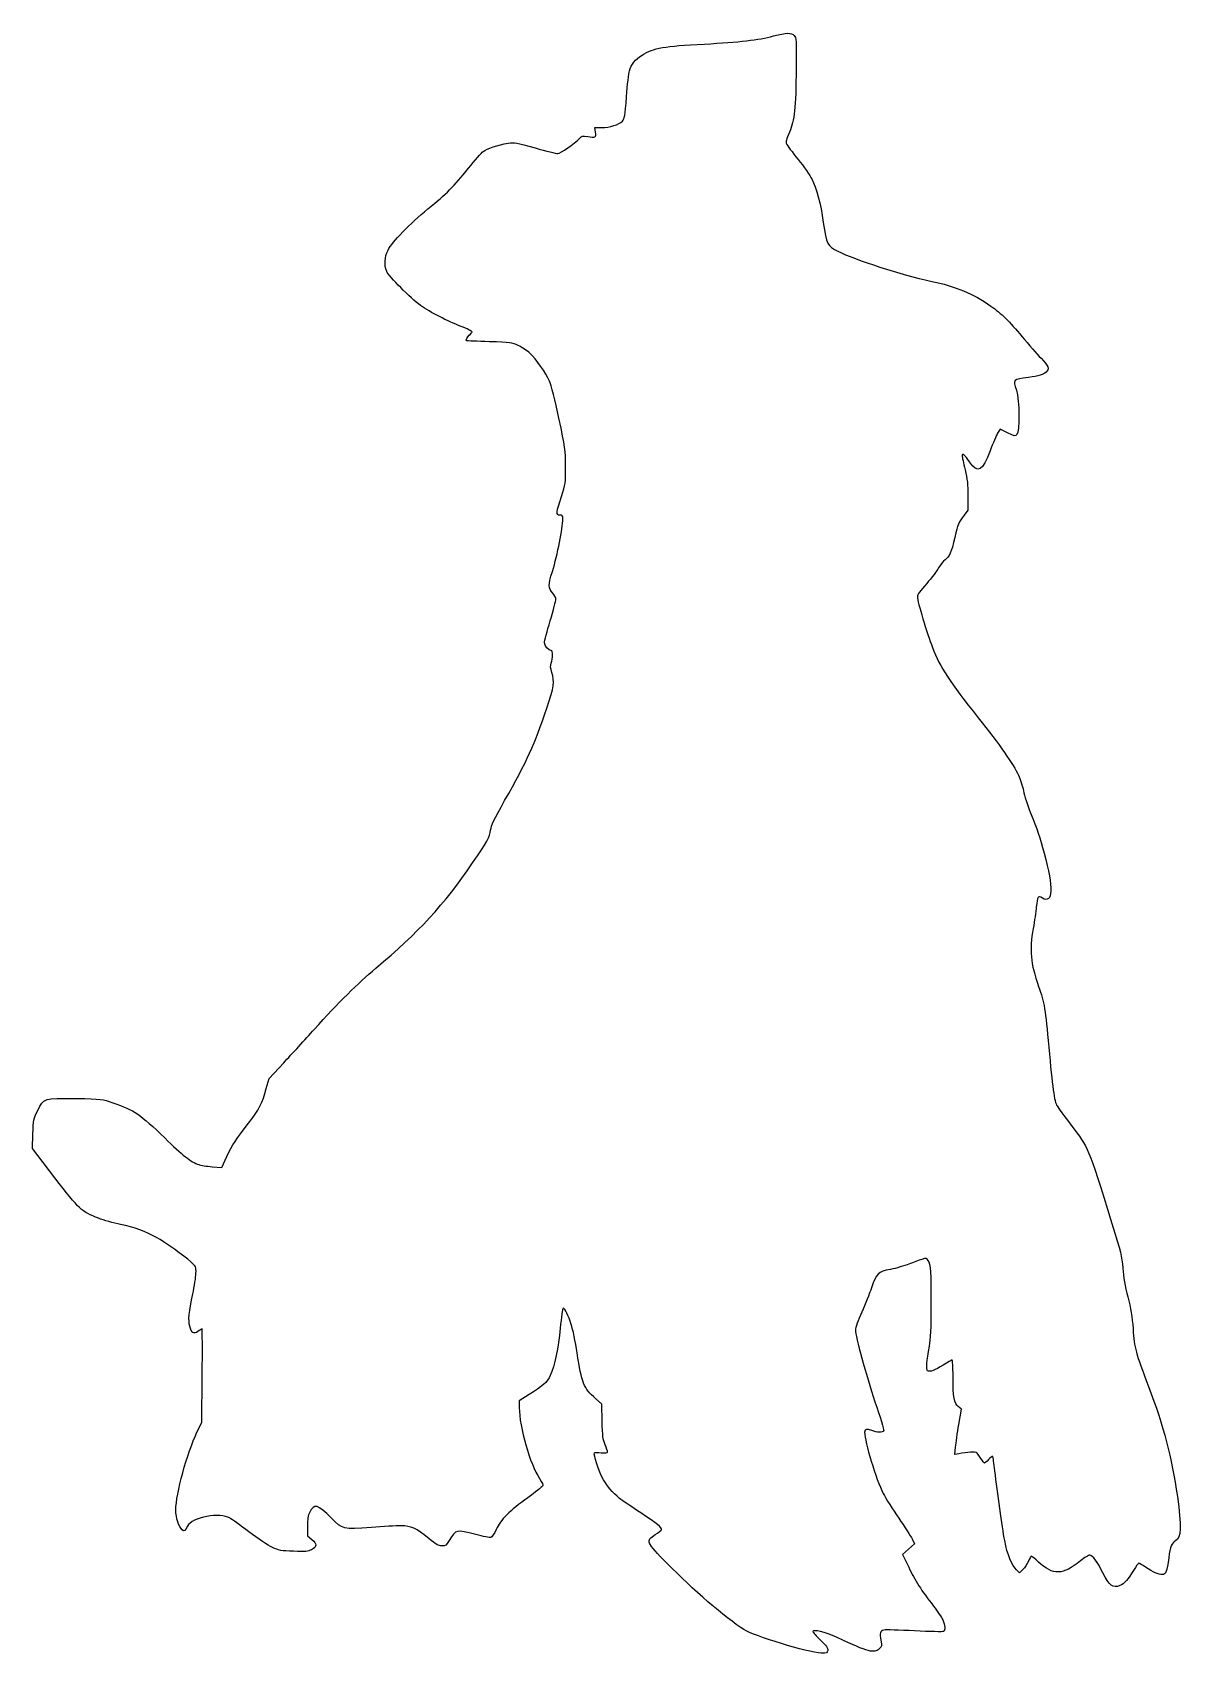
# Model space of a CAD drawing. Header units: centimetres. Extents: x -17.6 to 17.7, y -24.9 to 24.9.
import ezdxf

# ---------------------------------------------------------------- set-up
doc = ezdxf.new("R2010")
doc.units = ezdxf.units.CM
doc.header["$MEASUREMENT"] = 0
doc.layers.add('Layer 1', color=7, linetype='Continuous')

msp = doc.modelspace()

# ---------------------------------------------------------------- linework, layer by layer
at = {"layer": 'Layer 1'}
msp.add_open_spline([(5.13292, 24.81792), (4.67078, 24.69445), (4.09223, 24.62742), (3.01625, 24.57098), (3.01625, 24.57098), (1.75683, 24.50395), (1.46756, 24.45456), (1.09361, 24.22879), (1.09361, 24.22879), (0.889, 24.10532), (0.76553, 23.9501), (0.70555, 23.74548), (0.70555, 23.74548), (0.68438, 23.67492), (0.64558, 23.31862), (0.61736, 22.95173), (0.61736, 22.95173), (0.57503, 22.35201), (0.56092, 22.27792), (0.49036, 22.20384), (0.49036, 22.20384), (0.38805, 22.09448), (0.09878, 22.00276), (-0.14817, 22.00276), (-0.14817, 22.00276), (-0.14817, 22.00276), (-0.35278, 22.00276), (-0.35278, 22.00276), (-0.35278, 22.00276), (-0.35278, 22.00276), (-0.33161, 21.86518), (-0.33161, 21.86518), (-0.33161, 21.86518), (-0.30339, 21.7029), (-0.33867, 21.68174), (-0.57503, 21.7276), (-0.57503, 21.7276), (-0.73025, 21.75582), (-0.75495, 21.74877), (-0.82197, 21.67821), (-0.82197, 21.67821), (-0.98072, 21.5124), (-1.42169, 21.20196), (-1.49578, 21.20196), (-1.49578, 21.20196), (-1.53811, 21.20196), (-1.85209, 21.27957), (-2.19075, 21.37835), (-2.19075, 21.37835), (-2.77636, 21.54416), (-2.81869, 21.55121), (-3.02331, 21.51946), (-3.02331, 21.51946), (-3.33375, 21.47007), (-3.67948, 21.35718), (-3.78884, 21.26899), (-3.78884, 21.26899), (-3.84176, 21.22666), (-4.04637, 20.99382), (-4.2404, 20.75041), (-4.2404, 20.75041), (-4.69548, 20.18597), (-4.91773, 19.96724), (-5.48571, 19.5051), (-5.48571, 19.5051), (-6.05015, 19.04649), (-6.58638, 18.49263), (-6.71338, 18.2351), (-6.71338, 18.2351), (-6.82274, 18.01991), (-6.83685, 17.77649), (-6.75571, 17.58246), (-6.75571, 17.58246), (-6.69221, 17.43077), (-6.0184, 16.75343), (-5.71502, 16.53824), (-5.71502, 16.53824), (-5.4081, 16.31952), (-4.89305, 16.05141), (-4.46971, 15.89266), (-4.46971, 15.89266), (-4.28274, 15.8221), (-4.12752, 15.74449), (-4.12752, 15.72685), (-4.12752, 15.72685), (-4.12752, 15.70568), (-4.16633, 15.65982), (-4.21571, 15.62102), (-4.21571, 15.62102), (-4.28627, 15.56458), (-4.33213, 15.4658), (-4.29332, 15.44816), (-4.29332, 15.44816), (-4.28979, 15.44463), (-3.97582, 15.43405), (-3.59835, 15.41994), (-3.59835, 15.41994), (-2.95629, 15.39877), (-2.89632, 15.39172), (-2.70935, 15.30352), (-2.70935, 15.30352), (-2.59999, 15.25413), (-2.43771, 15.14477), (-2.35304, 15.06716), (-2.35304, 15.06716), (-2.16254, 14.89077), (-1.86268, 14.46744), (-1.74626, 14.20991), (-1.74626, 14.20991), (-1.7004, 14.1076), (-1.56987, 13.59608), (-1.46051, 13.07044), (-1.46051, 13.07044), (-1.26648, 12.16027), (-1.2559, 12.09325), (-1.2559, 11.58877), (-1.2559, 11.58877), (-1.25237, 11.06666), (-1.2559, 11.05255), (-1.3829, 10.66449), (-1.3829, 10.66449), (-1.54518, 10.18118), (-1.55223, 10.08946), (-1.42876, 10.08946), (-1.42876, 10.08946), (-1.35115, 10.08946), (-1.34057, 10.07535), (-1.34057, 9.97657), (-1.34057, 9.97657), (-1.34057, 9.68376), (-1.49932, 8.87943), (-1.6616, 8.35732), (-1.6616, 8.35732), (-1.79213, 7.93046), (-1.79213, 7.85285), (-1.65807, 7.70115), (-1.65807, 7.70115), (-1.5981, 7.63765), (-1.55224, 7.54946), (-1.55224, 7.50712), (-1.55224, 7.50712), (-1.55224, 7.46831), (-1.62985, 7.16845), (-1.72863, 6.8439), (-1.72863, 6.8439), (-1.82388, 6.51934), (-1.90502, 6.21596), (-1.90502, 6.16657), (-1.90502, 6.16657), (-1.90502, 6.07838), (-1.77449, 5.92668), (-1.70041, 5.92668), (-1.70041, 5.92668), (-1.64749, 5.92668), (-1.64397, 5.69385), (-1.69688, 5.54568), (-1.69688, 5.54568), (-1.7251, 5.46454), (-1.72157, 5.39751), (-1.67924, 5.25287), (-1.67924, 5.25287), (-1.59105, 4.96006), (-1.60868, 4.83306), (-1.83446, 4.15926), (-1.83446, 4.15926), (-2.2084, 3.03743), (-2.43418, 2.54001), (-3.12915, 1.31587), (-3.12915, 1.31587), (-3.45018, 0.7479), (-3.53837, 0.56093), (-3.55954, 0.41276), (-3.55954, 0.41276), (-3.58776, 0.19404), (-3.66537, 0.05293), (-4.1134, -0.59971), (-4.1134, -0.59971), (-4.99534, -1.89088), (-5.77498, -2.73754), (-7.09084, -3.83468), (-7.09084, -3.83468), (-7.65176, -4.30387), (-8.23031, -4.8789), (-8.98173, -5.71499), (-8.98173, -5.71499), (-9.24984, -6.01485), (-9.67317, -6.47699), (-9.92012, -6.74157), (-9.92012, -6.74157), (-9.92012, -6.74157), (-10.36815, -7.22135), (-10.36815, -7.22135), (-10.36815, -7.22135), (-10.36815, -7.22135), (-10.45634, -7.53532), (-10.45634, -7.53532), (-10.45634, -7.53532), (-10.56923, -7.96571), (-10.68565, -8.18796), (-11.00667, -8.60071), (-11.00667, -8.60071), (-11.39825, -9.10518), (-11.48998, -9.24629), (-11.66636, -9.62024), (-11.66636, -9.62024), (-11.66636, -9.62024), (-11.82158, -9.95891), (-11.82158, -9.95891), (-11.82158, -9.95891), (-11.82158, -9.95891), (-12.12144, -9.93422), (-12.12144, -9.93422), (-12.12144, -9.93422), (-12.28372, -9.92011), (-12.47069, -9.89189), (-12.53419, -9.87072), (-12.53419, -9.87072), (-12.76702, -9.78958), (-13.04572, -9.57439), (-13.57841, -9.05228), (-13.57841, -9.05228), (-14.33335, -8.3185), (-14.50622, -8.20209), (-15.16944, -7.96925), (-15.16944, -7.96925), (-15.50458, -7.85283), (-15.50458, -7.85283), (-16.30186, -7.83872), (-16.30186, -7.83872), (-17.30022, -7.82108), (-17.29669, -7.82108), (-17.48367, -8.20561), (-17.48367, -8.20561), (-17.61773, -8.47372), (-17.62125, -8.49136), (-17.63184, -8.93233), (-17.63184, -8.93233), (-17.63184, -8.93233), (-17.64595, -9.38036), (-17.64595, -9.38036), (-17.64595, -9.38036), (-17.64595, -9.38036), (-16.95451, -10.27994), (-16.95451, -10.27994), (-16.95451, -10.27994), (-16.19604, -11.26419), (-16.14312, -11.31005), (-15.61395, -11.52172), (-15.61395, -11.52172), (-15.45873, -11.58169), (-15.15181, -11.66989), (-14.94014, -11.71222), (-14.94014, -11.71222), (-14.52386, -11.79689), (-14.14286, -11.93447), (-13.82889, -12.11086), (-13.82889, -12.11086), (-13.56783, -12.2555), (-12.98222, -12.6753), (-12.77761, -12.85875), (-12.77761, -12.85875), (-12.61533, -13.00692), (-12.6118, -13.01397), (-12.61886, -13.21506), (-12.61886, -13.21506), (-12.62239, -13.33148), (-12.66472, -13.6137), (-12.71411, -13.84653), (-12.71411, -13.84653), (-12.83405, -14.40039), (-12.85875, -14.65792), (-12.80936, -14.83784), (-12.80936, -14.83784), (-12.75292, -15.05303), (-12.68589, -15.09184), (-12.55889, -15.00012), (-12.55889, -15.00012), (-12.50245, -14.95779), (-12.446, -14.92251), (-12.43189, -14.92251), (-12.43189, -14.92251), (-12.42131, -14.92251), (-12.41778, -15.56809), (-12.42483, -16.35832), (-12.42483, -16.35832), (-12.42483, -16.35832), (-12.44247, -17.79765), (-12.44247, -17.79765), (-12.44247, -17.79765), (-12.44247, -17.79765), (-12.58711, -18.09751), (-12.58711, -18.09751), (-12.58711, -18.09751), (-12.8905, -18.72898), (-13.23622, -20.00251), (-13.23622, -20.47876), (-13.23622, -20.47876), (-13.23622, -20.73982), (-13.15155, -20.99734), (-13.03866, -21.09259), (-13.03866, -21.09259), (-12.97163, -21.14903), (-12.96105, -21.14198), (-12.88344, -20.98323), (-12.88344, -20.98323), (-12.74586, -20.71159), (-11.87097, -20.54579), (-11.57111, -20.73629), (-11.57111, -20.73629), (-11.52172, -20.76451), (-11.26067, -20.95854), (-10.98903, -21.15962), (-10.98903, -21.15962), (-10.71739, -21.36423), (-10.39284, -21.57943), (-10.26936, -21.63587), (-10.26936, -21.63587), (-10.06828, -21.73112), (-10.00125, -21.74523), (-9.61672, -21.75581), (-9.61672, -21.75581), (-9.25336, -21.76992), (-9.17222, -21.76287), (-9.06639, -21.70642), (-9.06639, -21.70642), (-8.89353, -21.6147), (-8.89, -21.53003), (-9.05228, -21.38892), (-9.05228, -21.38892), (-9.05228, -21.38892), (-9.18986, -21.27603), (-9.18986, -21.27603), (-9.18986, -21.27603), (-9.18986, -21.27603), (-9.18986, -20.98322), (-9.18986, -20.98322), (-9.18986, -20.98322), (-9.18986, -20.77155), (-9.17222, -20.65514), (-9.12283, -20.55636), (-9.12283, -20.55636), (-8.98525, -20.27767), (-8.87941, -20.30589), (-8.45255, -20.7398), (-8.45255, -20.7398), (-8.10683, -21.08552), (-8.11388, -21.08552), (-7.22488, -21.02202), (-7.22488, -21.02202), (-6.86857, -20.9938), (-6.45935, -20.97263), (-6.31471, -20.97263), (-6.31471, -20.97263), (-5.99368, -20.97616), (-5.86315, -21.03613), (-5.46099, -21.36421), (-5.46099, -21.36421), (-5.23874, -21.54413), (-5.16113, -21.58999), (-5.05882, -21.58999), (-5.05882, -21.58999), (-4.95299, -21.58999), (-4.92476, -21.57235), (-4.83657, -21.42418), (-4.83657, -21.42418), (-4.6249, -21.07846), (-4.61785, -21.07846), (-4.01813, -21.24074), (-4.01813, -21.24074), (-3.79235, -21.30424), (-3.58069, -21.34305), (-3.54894, -21.33246), (-3.54894, -21.33246), (-3.52072, -21.32188), (-3.44663, -21.20899), (-3.39019, -21.08199), (-3.39019, -21.08199), (-3.25613, -20.78918), (-2.97038, -20.49991), (-2.42005, -20.10832), (-2.42005, -20.10832), (-2.18722, -19.94251), (-1.98613, -19.78376), (-1.96497, -19.75554), (-1.96497, -19.75554), (-1.9438, -19.71673), (-1.9685, -19.65323), (-2.05669, -19.51918), (-2.05669, -19.51918), (-2.34597, -19.08879), (-2.68111, -17.92462), (-2.68111, -17.33901), (-2.68111, -17.33901), (-2.68111, -17.33901), (-2.68111, -17.12734), (-2.68111, -17.12734), (-2.68111, -17.12734), (-2.68111, -17.12734), (-2.37067, -16.93684), (-2.37067, -16.93684), (-2.37067, -16.93684), (-1.9932, -16.71106), (-1.80975, -16.54526), (-1.72509, -16.35476), (-1.72509, -16.35476), (-1.59809, -16.05843), (-1.47815, -15.49751), (-1.4217, -14.89426), (-1.4217, -14.89426), (-1.38642, -14.56265), (-1.34762, -14.28748), (-1.33351, -14.28748), (-1.33351, -14.28748), (-1.28059, -14.28748), (-1.16418, -14.51326), (-1.07951, -14.78137), (-1.07951, -14.78137), (-1.03365, -14.92954), (-0.95251, -15.32112), (-0.89959, -15.65626), (-0.89959, -15.65626), (-0.75848, -16.58759), (-0.69498, -16.74282), (-0.33867, -17.06032), (-0.33867, -17.06032), (-0.33867, -17.06032), (-0.14464, -17.23671), (-0.14464, -17.23671), (-0.14464, -17.23671), (-0.14464, -17.23671), (-0.13053, -17.76235), (-0.13053, -17.76235), (-0.13053, -17.76235), (-0.11995, -18.20685), (-0.10584, -18.31974), (-0.04234, -18.47849), (-0.04234, -18.47849), (-0.00001, -18.5808), (0.03527, -18.6831), (0.03527, -18.70427), (0.03527, -18.70427), (0.03527, -18.72896), (-0.03176, -18.73602), (-0.15876, -18.72544), (-0.15876, -18.72544), (-0.26812, -18.71486), (-0.36337, -18.71838), (-0.37043, -18.7325), (-0.37043, -18.7325), (-0.39865, -18.77836), (-0.24696, -19.26167), (-0.14112, -19.46628), (-0.14112, -19.46628), (-0.01765, -19.71322), (0.19755, -19.97075), (0.40216, -20.1295), (0.40216, -20.1295), (0.48683, -20.193), (0.78316, -20.39408), (1.06185, -20.57753), (1.06185, -20.57753), (1.56985, -20.90914), (1.71096, -21.02556), (1.68979, -21.09259), (1.68979, -21.09259), (1.68273, -21.11023), (1.59807, -21.17726), (1.49929, -21.24428), (1.49929, -21.24428), (1.20296, -21.44184), (1.21001, -21.45595), (1.87676, -22.14034), (1.87676, -22.14034), (2.62465, -22.90587), (3.66887, -23.80545), (4.2192, -24.15823), (4.2192, -24.15823), (4.54376, -24.36284), (6.19476, -24.86731), (6.59692, -24.88142), (6.59692, -24.88142), (6.78036, -24.88848), (6.79095, -24.88495), (6.80153, -24.80028), (6.80153, -24.80028), (6.80859, -24.73325), (6.7592, -24.6627), (6.57928, -24.48278), (6.57928, -24.48278), (6.45228, -24.35931), (6.34997, -24.24289), (6.34997, -24.22525), (6.34997, -24.22525), (6.34997, -24.14411), (6.71686, -24.23583), (7.09433, -24.40869), (7.09433, -24.40869), (8.07858, -24.86377), (8.21264, -24.89905), (8.38197, -24.75441), (8.38197, -24.75441), (8.47369, -24.6768), (8.47369, -24.66622), (8.43489, -24.48983), (8.43489, -24.48983), (8.38903, -24.27111), (8.4102, -24.20761), (8.53014, -24.17586), (8.53014, -24.17586), (8.57953, -24.16528), (9.00639, -24.17586), (9.47558, -24.20055), (9.47558, -24.20055), (9.94477, -24.22524), (10.34694, -24.2323), (10.36811, -24.22172), (10.36811, -24.22172), (10.42455, -24.18291), (10.41397, -24.02416), (10.33989, -23.86541), (10.33989, -23.86541), (10.30461, -23.7878), (10.17761, -23.5973), (10.05767, -23.44208), (10.05767, -23.44208), (9.6802, -22.95525), (9.48617, -22.64833), (9.29214, -22.24616), (9.29214, -22.24616), (9.29214, -22.24616), (9.10517, -21.85458), (9.10517, -21.85458), (9.10517, -21.85458), (9.10517, -21.85458), (9.28861, -21.6923), (9.28861, -21.6923), (9.28861, -21.6923), (9.28861, -21.6923), (9.47205, -21.52649), (9.47205, -21.52649), (9.47205, -21.52649), (9.47205, -21.52649), (9.39797, -21.3748), (9.39797, -21.3748), (9.39797, -21.3748), (9.35564, -21.29013), (9.17219, -21.00086), (8.98522, -20.73627), (8.98522, -20.73627), (8.80178, -20.46816), (8.58658, -20.12596), (8.50897, -19.9778), (8.50897, -19.9778), (8.29025, -19.54741), (7.93747, -18.39383), (7.93747, -18.09749), (7.93747, -18.09749), (7.93747, -17.99518), (8.00803, -17.98107), (8.15972, -18.04457), (8.15972, -18.04457), (8.31847, -18.1116), (8.49839, -18.1116), (8.52308, -18.0481), (8.52308, -18.0481), (8.53366, -18.02341), (8.41372, -17.62124), (8.25497, -17.1591), (8.25497, -17.1591), (7.97275, -16.31949), (7.65525, -15.15532), (7.65525, -14.95071), (7.65525, -14.95071), (7.65525, -14.89427), (7.74344, -14.64732), (7.84928, -14.40743), (7.84928, -14.40743), (7.95511, -14.16754), (8.08917, -13.8324), (8.14914, -13.65954), (8.14914, -13.65954), (8.30789, -13.20798), (8.3467, -13.16918), (8.73122, -13.09157), (8.73122, -13.09157), (8.90761, -13.05629), (9.16161, -12.98221), (9.29566, -12.92929), (9.29566, -12.92929), (9.43324, -12.87637), (9.60963, -12.81287), (9.6943, -12.78465), (9.6943, -12.78465), (9.83541, -12.74232), (9.84599, -12.74232), (9.89186, -12.8164), (9.89186, -12.8164), (9.973, -12.9434), (9.98711, -13.17271), (9.98711, -14.18871), (9.98711, -14.18871), (9.98711, -14.91543), (9.973, -15.22588), (9.93067, -15.45165), (9.93067, -15.45165), (9.846, -15.89615), (9.82484, -16.17837), (9.87423, -16.20659), (9.87423, -16.20659), (9.94479, -16.25245), (10.10001, -16.19601), (10.35401, -16.03373), (10.35401, -16.03373), (10.48807, -15.94554), (10.61154, -15.87498), (10.62565, -15.87498), (10.62565, -15.87498), (10.63976, -15.87498), (10.65387, -16.10076), (10.6574, -16.37592), (10.6574, -16.37592), (10.6574, -17.03561), (10.68915, -17.20848), (10.81262, -17.30725), (10.81262, -17.30725), (10.81262, -17.30725), (10.9114, -17.38486), (10.9114, -17.38486), (10.9114, -17.38486), (10.9114, -17.38486), (10.83379, -17.85758), (10.83379, -17.85758), (10.83379, -17.85758), (10.79146, -18.11511), (10.7456, -18.42908), (10.73501, -18.55255), (10.73501, -18.55255), (10.73501, -18.55255), (10.71384, -18.77833), (10.71384, -18.77833), (10.71384, -18.77833), (10.71384, -18.77833), (10.83378, -18.75716), (10.83378, -18.75716), (10.83378, -18.75716), (11.09484, -18.7113), (11.34178, -18.69719), (11.37706, -18.72188), (11.37706, -18.72188), (11.39823, -18.73599), (11.4582, -18.81713), (11.51112, -18.9018), (11.51112, -18.9018), (11.56404, -18.98294), (11.61343, -19.04997), (11.62401, -19.04997), (11.62401, -19.04997), (11.63107, -19.04997), (11.68751, -19.00058), (11.74395, -18.93708), (11.74395, -18.93708), (11.80392, -18.87358), (11.86037, -18.83477), (11.87448, -18.84536), (11.87448, -18.84536), (11.88859, -18.85947), (11.91681, -19.05703), (11.94151, -19.28633), (11.94151, -19.28633), (12.01559, -19.93191), (12.16376, -21.00436), (12.2449, -21.42769), (12.2449, -21.42769), (12.32251, -21.85102), (12.46362, -22.19675), (12.60826, -22.32727), (12.60826, -22.32727), (12.60826, -22.32727), (12.69998, -22.41546), (12.69998, -22.41546), (12.69998, -22.41546), (12.69998, -22.41546), (12.80581, -22.31315), (12.80581, -22.31315), (12.80581, -22.31315), (12.86225, -22.26023), (12.93634, -22.14382), (12.97162, -22.06268), (12.97162, -22.06268), (13.0069, -21.97801), (13.0457, -21.90746), (13.05981, -21.90746), (13.05981, -21.90746), (13.07392, -21.90746), (13.17623, -21.9886), (13.28559, -22.08738), (13.28559, -22.08738), (13.74067, -22.50013), (14.01937, -22.49307), (14.57323, -22.04857), (14.57323, -22.04857), (14.69317, -21.95332), (14.8237, -21.87218), (14.85898, -21.87218), (14.85898, -21.87218), (14.93659, -21.87218), (15.10592, -22.09796), (15.26115, -22.41546), (15.26115, -22.41546), (15.45518, -22.80704), (15.57512, -22.89877), (15.77973, -22.81057), (15.77973, -22.81057), (15.92084, -22.7506), (16.04079, -22.62007), (16.20659, -22.34138), (16.20659, -22.34138), (16.28067, -22.21791), (16.35123, -22.11913), (16.36181, -22.11913), (16.36181, -22.11913), (16.37592, -22.11913), (16.47117, -22.17557), (16.577, -22.24613), (16.577, -22.24613), (16.79925, -22.39782), (16.96858, -22.47191), (17.08853, -22.47191), (17.08853, -22.47191), (17.19436, -22.47191), (17.23317, -22.3696), (17.28609, -21.96038), (17.28609, -21.96038), (17.33548, -21.60407), (17.37781, -21.49471), (17.49776, -21.43121), (17.49776, -21.43121), (17.66709, -21.34302), (17.6812, -20.99024), (17.55068, -20.07302), (17.55068, -20.07302), (17.37429, -18.85594), (17.1344, -17.93519), (16.66521, -16.68988), (16.66521, -16.68988), (16.26304, -15.63507), (16.23482, -15.52219), (16.18896, -14.92246), (16.18896, -14.92246), (16.16074, -14.54852), (16.11488, -14.2804), (16.02668, -13.93468), (16.02668, -13.93468), (15.94554, -13.62424), (15.89262, -13.31732), (15.87146, -13.05274), (15.87146, -13.05274), (15.84677, -12.68585), (15.81502, -12.55885), (15.53985, -11.67691), (15.53985, -11.67691), (14.76727, -9.21099), (14.85193, -9.41913), (14.27338, -8.64302), (14.27338, -8.64302), (14.07582, -8.38196), (13.88885, -8.12444), (13.85357, -8.06799), (13.85357, -8.06799), (13.7689, -7.93746), (13.7054, -7.4718), (13.59957, -6.26177), (13.59957, -6.26177), (13.49726, -5.10466), (13.46199, -4.88946), (13.2856, -4.39205), (13.2856, -4.39205), (13.03513, -3.67591), (12.99985, -3.28433), (13.11979, -2.61052), (13.11979, -2.61052), (13.1586, -2.38827), (13.20093, -2.09194), (13.21504, -1.95435), (13.21504, -1.95435), (13.24679, -1.62274), (13.2609, -1.59804), (13.40201, -1.67918), (13.40201, -1.67918), (13.73009, -1.87321), (13.75126, -1.36521), (13.45845, -0.29982), (13.45845, -0.29982), (13.32087, 0.20818), (13.25384, 0.40221), (13.02806, 0.96665), (13.02806, 0.96665), (12.93987, 1.17479), (12.84814, 1.47112), (12.81992, 1.61929), (12.81992, 1.61929), (12.7917, 1.76746), (12.72467, 1.98265), (12.66823, 2.09907), (12.66823, 2.09907), (12.52006, 2.4201), (12.08262, 3.04099), (11.42998, 3.86296), (11.42998, 3.86296), (10.53392, 4.99185), (10.27287, 5.38696), (10.0224, 6.02549), (10.0224, 6.02549), (9.85307, 6.4453), (9.56026, 7.4366), (9.56026, 7.57771), (9.56026, 7.57771), (9.56026, 7.65179), (9.63434, 7.75763), (9.84601, 7.99046), (9.84601, 7.99046), (10.00123, 8.16685), (10.16704, 8.38204), (10.2129, 8.47377), (10.2129, 8.47377), (10.26229, 8.56196), (10.35048, 8.67133), (10.41046, 8.71719), (10.41046, 8.71719), (10.54452, 8.81244), (10.59743, 8.92886), (10.71032, 9.40863), (10.71032, 9.40863), (10.80557, 9.82138), (10.82321, 9.86019), (10.99607, 10.08596), (10.99607, 10.08596), (10.99607, 10.08596), (11.11249, 10.24118), (11.11249, 10.24118), (11.11249, 10.24118), (11.11249, 10.24118), (11.11249, 10.67862), (11.11249, 10.67862), (11.11249, 10.67862), (11.11249, 11.02081), (11.09485, 11.19368), (11.0243, 11.48648), (11.0243, 11.48648), (10.97491, 11.69109), (10.93611, 11.88159), (10.93611, 11.91334), (10.93611, 11.91334), (10.93611, 12.00506), (11.01372, 11.94156), (11.16542, 11.72637), (11.16542, 11.72637), (11.42295, 11.36301), (11.56406, 11.43709), (11.79689, 12.07209), (11.79689, 12.07209), (11.88156, 12.29787), (11.98386, 12.54128), (12.0262, 12.60831), (12.0262, 12.60831), (12.0262, 12.60831), (12.10381, 12.73178), (12.10381, 12.73178), (12.10381, 12.73178), (12.10381, 12.73178), (12.33312, 12.61889), (12.33312, 12.61889), (12.33312, 12.61889), (12.54831, 12.51306), (12.56243, 12.51306), (12.61887, 12.5695), (12.61887, 12.5695), (12.71412, 12.66475), (12.70001, 13.61372), (12.60123, 13.93122), (12.60123, 13.93122), (12.4954, 14.2593), (12.49187, 14.2593), (12.97517, 14.3228), (12.97517, 14.3228), (13.29973, 14.36513), (13.42673, 14.40394), (13.51845, 14.48861), (13.51845, 14.48861), (13.62428, 14.58386), (13.59253, 14.67205), (13.3597, 14.91547), (13.3597, 14.91547), (13.23623, 15.046), (12.97517, 15.34233), (12.78114, 15.57516), (12.78114, 15.57516), (12.37897, 16.05847), (12.14614, 16.28424), (11.81806, 16.51708), (11.81806, 16.51708), (11.27831, 16.90161), (10.74562, 17.12033), (9.96598, 17.28614), (9.96598, 17.28614), (9.09462, 17.47311), (7.62706, 17.94231), (7.11554, 18.19983), (7.11554, 18.19983), (6.79451, 18.36211), (6.76629, 18.41855), (6.66751, 19.0853), (6.66751, 19.0853), (6.58284, 19.67797), (6.45937, 20.14011), (6.31473, 20.42233), (6.31473, 20.42233), (6.26181, 20.53169), (6.07131, 20.80333), (5.8914, 21.02558), (5.8914, 21.02558), (5.71501, 21.24783), (5.55273, 21.46302), (5.53157, 21.50183), (5.53157, 21.50183), (5.50688, 21.55827), (5.52804, 21.63941), (5.62682, 21.86519), (5.62682, 21.86519), (5.78557, 22.22855), (5.82438, 22.58133), (5.83143, 23.84427), (5.83143, 23.84427), (5.83849, 24.69799), (5.83496, 24.76149), (5.77146, 24.83205), (5.77146, 24.83205), (5.68327, 24.9273), (5.54568, 24.92377), (5.13293, 24.81794), (5.13293, 24.81794), (5.13293, 24.81794), (5.13292, 24.81792), (5.13292, 24.81792)], degree=3, knots=[0, 0, 0, 0, 0.00421941, 0.00421941, 0.00421941, 0.00421941, 0.00843882, 0.00843882, 0.00843882, 0.00843882, 0.01265823, 0.01265823, 0.01265823, 0.01265823, 0.01687764, 0.01687764, 0.01687764, 0.01687764, 0.02109705, 0.02109705, 0.02109705, 0.02109705, 0.02531646, 0.02531646, 0.02531646, 0.02531646, 0.02953586, 0.02953586, 0.02953586, 0.02953586, 0.03375527, 0.03375527, 0.03375527, 0.03375527, 0.03797468, 0.03797468, 0.03797468, 0.03797468, 0.04219409, 0.04219409, 0.04219409, 0.04219409, 0.0464135, 0.0464135, 0.0464135, 0.0464135, 0.05063291, 0.05063291, 0.05063291, 0.05063291, 0.05485232, 0.05485232, 0.05485232, 0.05485232, 0.05907173, 0.05907173, 0.05907173, 0.05907173, 0.06329114, 0.06329114, 0.06329114, 0.06329114, 0.06751055, 0.06751055, 0.06751055, 0.06751055, 0.07172996, 0.07172996, 0.07172996, 0.07172996, 0.07594937, 0.07594937, 0.07594937, 0.07594937, 0.08016878, 0.08016878, 0.08016878, 0.08016878, 0.08438819, 0.08438819, 0.08438819, 0.08438819, 0.08860759, 0.08860759, 0.08860759, 0.08860759, 0.092827, 0.092827, 0.092827, 0.092827, 0.09704641, 0.09704641, 0.09704641, 0.09704641, 0.10126582, 0.10126582, 0.10126582, 0.10126582, 0.10548523, 0.10548523, 0.10548523, 0.10548523, 0.10970464, 0.10970464, 0.10970464, 0.10970464, 0.11392405, 0.11392405, 0.11392405, 0.11392405, 0.11814346, 0.11814346, 0.11814346, 0.11814346, 0.12236287, 0.12236287, 0.12236287, 0.12236287, 0.12658228, 0.12658228, 0.12658228, 0.12658228, 0.13080169, 0.13080169, 0.13080169, 0.13080169, 0.1350211, 0.1350211, 0.1350211, 0.1350211, 0.13924051, 0.13924051, 0.13924051, 0.13924051, 0.14345992, 0.14345992, 0.14345992, 0.14345992, 0.14767932, 0.14767932, 0.14767932, 0.14767932, 0.15189873, 0.15189873, 0.15189873, 0.15189873, 0.15611814, 0.15611814, 0.15611814, 0.15611814, 0.16033755, 0.16033755, 0.16033755, 0.16033755, 0.16455696, 0.16455696, 0.16455696, 0.16455696, 0.16877637, 0.16877637, 0.16877637, 0.16877637, 0.17299578, 0.17299578, 0.17299578, 0.17299578, 0.17721519, 0.17721519, 0.17721519, 0.17721519, 0.1814346, 0.1814346, 0.1814346, 0.1814346, 0.18565401, 0.18565401, 0.18565401, 0.18565401, 0.18987342, 0.18987342, 0.18987342, 0.18987342, 0.19409283, 0.19409283, 0.19409283, 0.19409283, 0.19831224, 0.19831224, 0.19831224, 0.19831224, 0.20253165, 0.20253165, 0.20253165, 0.20253165, 0.20675105, 0.20675105, 0.20675105, 0.20675105, 0.21097046, 0.21097046, 0.21097046, 0.21097046, 0.21518987, 0.21518987, 0.21518987, 0.21518987, 0.21940928, 0.21940928, 0.21940928, 0.21940928, 0.22362869, 0.22362869, 0.22362869, 0.22362869, 0.2278481, 0.2278481, 0.2278481, 0.2278481, 0.23206751, 0.23206751, 0.23206751, 0.23206751, 0.23628692, 0.23628692, 0.23628692, 0.23628692, 0.24050633, 0.24050633, 0.24050633, 0.24050633, 0.24472574, 0.24472574, 0.24472574, 0.24472574, 0.24894515, 0.24894515, 0.24894515, 0.24894515, 0.25316456, 0.25316456, 0.25316456, 0.25316456, 0.25738397, 0.25738397, 0.25738397, 0.25738397, 0.26160338, 0.26160338, 0.26160338, 0.26160338, 0.26582278, 0.26582278, 0.26582278, 0.26582278, 0.27004219, 0.27004219, 0.27004219, 0.27004219, 0.2742616, 0.2742616, 0.2742616, 0.2742616, 0.27848101, 0.27848101, 0.27848101, 0.27848101, 0.28270042, 0.28270042, 0.28270042, 0.28270042, 0.28691983, 0.28691983, 0.28691983, 0.28691983, 0.29113924, 0.29113924, 0.29113924, 0.29113924, 0.29535865, 0.29535865, 0.29535865, 0.29535865, 0.29957806, 0.29957806, 0.29957806, 0.29957806, 0.30379747, 0.30379747, 0.30379747, 0.30379747, 0.30801688, 0.30801688, 0.30801688, 0.30801688, 0.31223629, 0.31223629, 0.31223629, 0.31223629, 0.3164557, 0.3164557, 0.3164557, 0.3164557, 0.32067511, 0.32067511, 0.32067511, 0.32067511, 0.32489451, 0.32489451, 0.32489451, 0.32489451, 0.32911392, 0.32911392, 0.32911392, 0.32911392, 0.33333333, 0.33333333, 0.33333333, 0.33333333, 0.33755274, 0.33755274, 0.33755274, 0.33755274, 0.34177215, 0.34177215, 0.34177215, 0.34177215, 0.34599156, 0.34599156, 0.34599156, 0.34599156, 0.35021097, 0.35021097, 0.35021097, 0.35021097, 0.35443038, 0.35443038, 0.35443038, 0.35443038, 0.35864979, 0.35864979, 0.35864979, 0.35864979, 0.3628692, 0.3628692, 0.3628692, 0.3628692, 0.36708861, 0.36708861, 0.36708861, 0.36708861, 0.37130802, 0.37130802, 0.37130802, 0.37130802, 0.37552743, 0.37552743, 0.37552743, 0.37552743, 0.37974684, 0.37974684, 0.37974684, 0.37974684, 0.38396624, 0.38396624, 0.38396624, 0.38396624, 0.38818565, 0.38818565, 0.38818565, 0.38818565, 0.39240506, 0.39240506, 0.39240506, 0.39240506, 0.39662447, 0.39662447, 0.39662447, 0.39662447, 0.40084388, 0.40084388, 0.40084388, 0.40084388, 0.40506329, 0.40506329, 0.40506329, 0.40506329, 0.4092827, 0.4092827, 0.4092827, 0.4092827, 0.41350211, 0.41350211, 0.41350211, 0.41350211, 0.41772152, 0.41772152, 0.41772152, 0.41772152, 0.42194093, 0.42194093, 0.42194093, 0.42194093, 0.42616034, 0.42616034, 0.42616034, 0.42616034, 0.43037975, 0.43037975, 0.43037975, 0.43037975, 0.43459916, 0.43459916, 0.43459916, 0.43459916, 0.43881857, 0.43881857, 0.43881857, 0.43881857, 0.44303797, 0.44303797, 0.44303797, 0.44303797, 0.44725738, 0.44725738, 0.44725738, 0.44725738, 0.45147679, 0.45147679, 0.45147679, 0.45147679, 0.4556962, 0.4556962, 0.4556962, 0.4556962, 0.45991561, 0.45991561, 0.45991561, 0.45991561, 0.46413502, 0.46413502, 0.46413502, 0.46413502, 0.46835443, 0.46835443, 0.46835443, 0.46835443, 0.47257384, 0.47257384, 0.47257384, 0.47257384, 0.47679325, 0.47679325, 0.47679325, 0.47679325, 0.48101266, 0.48101266, 0.48101266, 0.48101266, 0.48523207, 0.48523207, 0.48523207, 0.48523207, 0.48945148, 0.48945148, 0.48945148, 0.48945148, 0.49367089, 0.49367089, 0.49367089, 0.49367089, 0.4978903, 0.4978903, 0.4978903, 0.4978903, 0.5021097, 0.5021097, 0.5021097, 0.5021097, 0.50632911, 0.50632911, 0.50632911, 0.50632911, 0.51054852, 0.51054852, 0.51054852, 0.51054852, 0.51476793, 0.51476793, 0.51476793, 0.51476793, 0.51898734, 0.51898734, 0.51898734, 0.51898734, 0.52320675, 0.52320675, 0.52320675, 0.52320675, 0.52742616, 0.52742616, 0.52742616, 0.52742616, 0.53164557, 0.53164557, 0.53164557, 0.53164557, 0.53586498, 0.53586498, 0.53586498, 0.53586498, 0.54008439, 0.54008439, 0.54008439, 0.54008439, 0.5443038, 0.5443038, 0.5443038, 0.5443038, 0.54852321, 0.54852321, 0.54852321, 0.54852321, 0.55274262, 0.55274262, 0.55274262, 0.55274262, 0.55696203, 0.55696203, 0.55696203, 0.55696203, 0.56118143, 0.56118143, 0.56118143, 0.56118143, 0.56540084, 0.56540084, 0.56540084, 0.56540084, 0.56962025, 0.56962025, 0.56962025, 0.56962025, 0.57383966, 0.57383966, 0.57383966, 0.57383966, 0.57805907, 0.57805907, 0.57805907, 0.57805907, 0.58227848, 0.58227848, 0.58227848, 0.58227848, 0.58649789, 0.58649789, 0.58649789, 0.58649789, 0.5907173, 0.5907173, 0.5907173, 0.5907173, 0.59493671, 0.59493671, 0.59493671, 0.59493671, 0.59915612, 0.59915612, 0.59915612, 0.59915612, 0.60337553, 0.60337553, 0.60337553, 0.60337553, 0.60759494, 0.60759494, 0.60759494, 0.60759494, 0.61181435, 0.61181435, 0.61181435, 0.61181435, 0.61603376, 0.61603376, 0.61603376, 0.61603376, 0.62025316, 0.62025316, 0.62025316, 0.62025316, 0.62447257, 0.62447257, 0.62447257, 0.62447257, 0.62869198, 0.62869198, 0.62869198, 0.62869198, 0.63291139, 0.63291139, 0.63291139, 0.63291139, 0.6371308, 0.6371308, 0.6371308, 0.6371308, 0.64135021, 0.64135021, 0.64135021, 0.64135021, 0.64556962, 0.64556962, 0.64556962, 0.64556962, 0.64978903, 0.64978903, 0.64978903, 0.64978903, 0.65400844, 0.65400844, 0.65400844, 0.65400844, 0.65822785, 0.65822785, 0.65822785, 0.65822785, 0.66244726, 0.66244726, 0.66244726, 0.66244726, 0.66666667, 0.66666667, 0.66666667, 0.66666667, 0.67088608, 0.67088608, 0.67088608, 0.67088608, 0.67510549, 0.67510549, 0.67510549, 0.67510549, 0.67932489, 0.67932489, 0.67932489, 0.67932489, 0.6835443, 0.6835443, 0.6835443, 0.6835443, 0.68776371, 0.68776371, 0.68776371, 0.68776371, 0.69198312, 0.69198312, 0.69198312, 0.69198312, 0.69620253, 0.69620253, 0.69620253, 0.69620253, 0.70042194, 0.70042194, 0.70042194, 0.70042194, 0.70464135, 0.70464135, 0.70464135, 0.70464135, 0.70886076, 0.70886076, 0.70886076, 0.70886076, 0.71308017, 0.71308017, 0.71308017, 0.71308017, 0.71729958, 0.71729958, 0.71729958, 0.71729958, 0.72151899, 0.72151899, 0.72151899, 0.72151899, 0.7257384, 0.7257384, 0.7257384, 0.7257384, 0.72995781, 0.72995781, 0.72995781, 0.72995781, 0.73417722, 0.73417722, 0.73417722, 0.73417722, 0.73839662, 0.73839662, 0.73839662, 0.73839662, 0.74261603, 0.74261603, 0.74261603, 0.74261603, 0.74683544, 0.74683544, 0.74683544, 0.74683544, 0.75105485, 0.75105485, 0.75105485, 0.75105485, 0.75527426, 0.75527426, 0.75527426, 0.75527426, 0.75949367, 0.75949367, 0.75949367, 0.75949367, 0.76371308, 0.76371308, 0.76371308, 0.76371308, 0.76793249, 0.76793249, 0.76793249, 0.76793249, 0.7721519, 0.7721519, 0.7721519, 0.7721519, 0.77637131, 0.77637131, 0.77637131, 0.77637131, 0.78059072, 0.78059072, 0.78059072, 0.78059072, 0.78481013, 0.78481013, 0.78481013, 0.78481013, 0.78902954, 0.78902954, 0.78902954, 0.78902954, 0.79324895, 0.79324895, 0.79324895, 0.79324895, 0.79746835, 0.79746835, 0.79746835, 0.79746835, 0.80168776, 0.80168776, 0.80168776, 0.80168776, 0.80590717, 0.80590717, 0.80590717, 0.80590717, 0.81012658, 0.81012658, 0.81012658, 0.81012658, 0.81434599, 0.81434599, 0.81434599, 0.81434599, 0.8185654, 0.8185654, 0.8185654, 0.8185654, 0.82278481, 0.82278481, 0.82278481, 0.82278481, 0.82700422, 0.82700422, 0.82700422, 0.82700422, 0.83122363, 0.83122363, 0.83122363, 0.83122363, 0.83544304, 0.83544304, 0.83544304, 0.83544304, 0.83966245, 0.83966245, 0.83966245, 0.83966245, 0.84388186, 0.84388186, 0.84388186, 0.84388186, 0.84810127, 0.84810127, 0.84810127, 0.84810127, 0.85232068, 0.85232068, 0.85232068, 0.85232068, 0.85654008, 0.85654008, 0.85654008, 0.85654008, 0.86075949, 0.86075949, 0.86075949, 0.86075949, 0.8649789, 0.8649789, 0.8649789, 0.8649789, 0.86919831, 0.86919831, 0.86919831, 0.86919831, 0.87341772, 0.87341772, 0.87341772, 0.87341772, 0.87763713, 0.87763713, 0.87763713, 0.87763713, 0.88185654, 0.88185654, 0.88185654, 0.88185654, 0.88607595, 0.88607595, 0.88607595, 0.88607595, 0.89029536, 0.89029536, 0.89029536, 0.89029536, 0.89451477, 0.89451477, 0.89451477, 0.89451477, 0.89873418, 0.89873418, 0.89873418, 0.89873418, 0.90295359, 0.90295359, 0.90295359, 0.90295359, 0.907173, 0.907173, 0.907173, 0.907173, 0.91139241, 0.91139241, 0.91139241, 0.91139241, 0.91561181, 0.91561181, 0.91561181, 0.91561181, 0.91983122, 0.91983122, 0.91983122, 0.91983122, 0.92405063, 0.92405063, 0.92405063, 0.92405063, 0.92827004, 0.92827004, 0.92827004, 0.92827004, 0.93248945, 0.93248945, 0.93248945, 0.93248945, 0.93670886, 0.93670886, 0.93670886, 0.93670886, 0.94092827, 0.94092827, 0.94092827, 0.94092827, 0.94514768, 0.94514768, 0.94514768, 0.94514768, 0.94936709, 0.94936709, 0.94936709, 0.94936709, 0.9535865, 0.9535865, 0.9535865, 0.9535865, 0.95780591, 0.95780591, 0.95780591, 0.95780591, 0.96202532, 0.96202532, 0.96202532, 0.96202532, 0.96624473, 0.96624473, 0.96624473, 0.96624473, 0.97046414, 0.97046414, 0.97046414, 0.97046414, 0.97468354, 0.97468354, 0.97468354, 0.97468354, 0.97890295, 0.97890295, 0.97890295, 0.97890295, 0.98312236, 0.98312236, 0.98312236, 0.98312236, 0.98734177, 0.98734177, 0.98734177, 0.98734177, 0.99156118, 0.99156118, 0.99156118, 0.99156118, 1, 1, 1, 1], dxfattribs=at)

doc.saveas('drawing.dxf')
